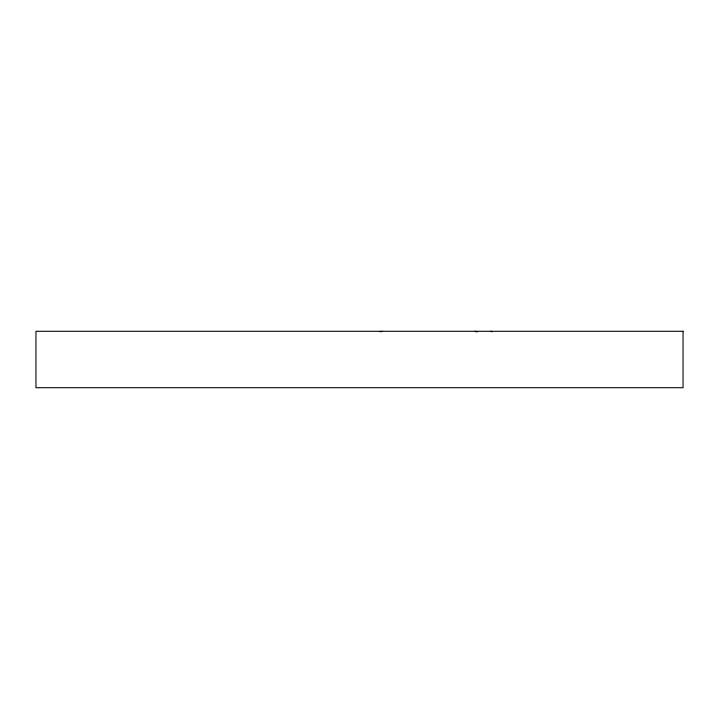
<?xml version="1.0" encoding="UTF-8"?>
<svg xmlns="http://www.w3.org/2000/svg" width="719" height="719" viewBox="0 0 719 719"><rect width="100%" height="100%" fill="white"/><g stroke="black" fill="none" stroke-linecap="round" stroke-linejoin="round"><path stroke-width="1.08" d="M380.18 331.827L382.346 331.288M490.457 331.288L492.542 331.756M474.971 331.288L476.958 331.989M683.05 331.288L35.95 331.288L35.95 387.712L683.05 387.712L683.05 331.288"/></g></svg>
